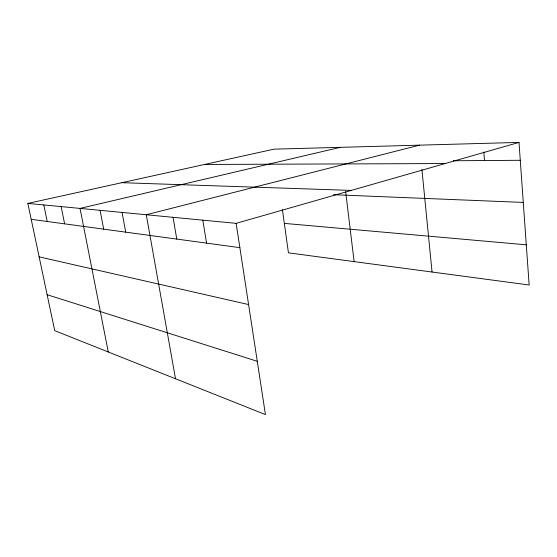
<?xml version="1.0" encoding="UTF-8"?>
<svg xmlns="http://www.w3.org/2000/svg" width="557" height="557" viewBox="0 0 557 557"><rect width="100%" height="100%" fill="white"/><g stroke="black" fill="none" stroke-linecap="round" stroke-linejoin="round"><path stroke-width="0.84" d="M236.147 223.35L265.445 414.589L54.725 330.656L27.85 203.416L236.147 223.35L519.006 142.411L529.15 285.003L288.442 252.843L282.42 209.669M419.505 145.154L146.275 214.751L175.518 378.767M340.299 147.34L80.041 208.409L108.288 351.989M27.85 203.416L273.981 149.165L519.006 142.411M453.287 160.764L520.273 160.284M204.621 164.454L445.134 163.549M121.886 182.689L351.265 190.41M333.504 194.699L523.274 202.428M284.335 223.392L526.288 244.815M31.206 219.312L239.872 247.649M39.136 256.854L248.589 304.561M47.129 294.702L257.278 361.291M43.808 204.941L47.227 221.491M61.138 206.605L64.626 223.851M100.093 210.33L103.693 229.157M122.074 212.433L125.722 232.144M173.046 217.314L176.764 239.078M202.825 220.161L206.556 243.124M345.667 191.761L354.12 261.616M421.914 169.502L432.051 272.032M483.817 151.97L484.513 160.541"/></g></svg>
